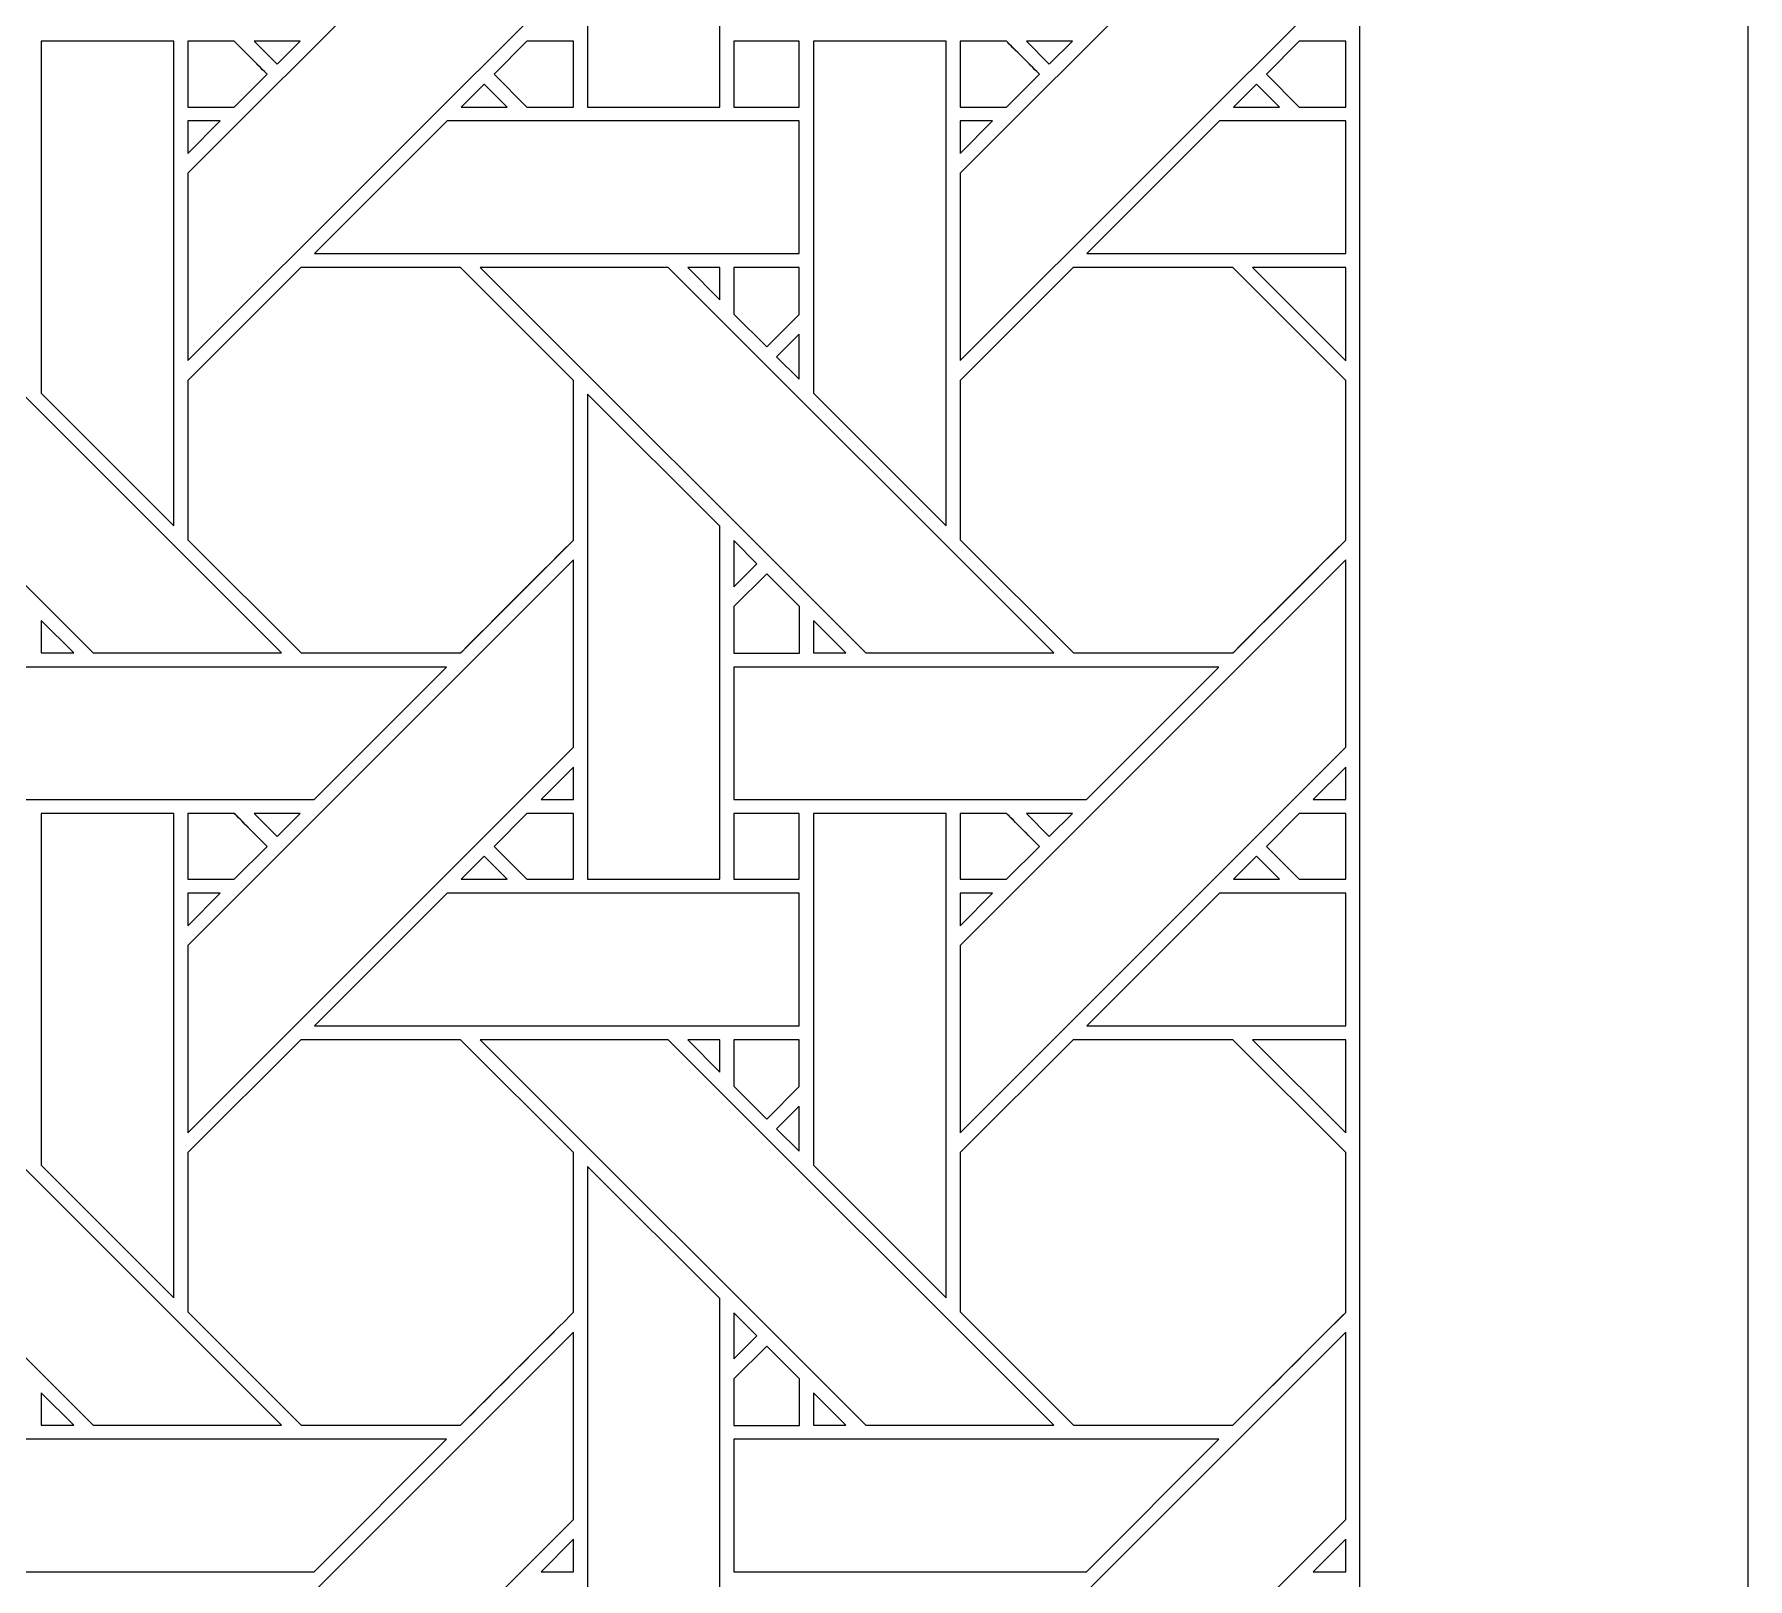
# Model space of a CAD drawing. Header units: inches. Extents: x 7.38 to 17.38, y 5.09 to 13.09.
# Drawn here: x 15.278 to 17.383, y 7.246 to 9.144 of the extents above; entities that cross this region are included whole.
import ezdxf

# ---------------------------------------------------------------- set-up
doc = ezdxf.new("R2010")
doc.units = ezdxf.units.IN
doc.header["$MEASUREMENT"] = 0
doc.layers.add('Design', color=7, linetype='Continuous', lineweight=0)

msp = doc.modelspace()

# ---------------------------------------------------------------- linework, layer by layer
at = {"layer": 'Design'}
for points, knots in [([(7.3829, 13.0948), (7.3829, 13.0948), (7.3829, 5.0948), (7.3829, 5.0948), (7.3829, 5.0948), (17.3829, 5.0948), (17.3829, 5.0948), (17.3829, 5.0948), (17.3829, 13.0948), (17.3829, 13.0948), (17.3829, 13.0948), (7.3829, 13.0948), (7.3829, 13.0948)], [0, 0, 0, 0, 1, 1, 1, 2, 2, 2, 3, 3, 3, 4, 4, 4, 4]), ([(7.8596, 12.6686), (7.8596, 12.6686), (7.8596, 5.5209), (7.8596, 5.5209), (7.8596, 5.5209), (16.9061, 5.5209), (16.9061, 5.5209), (16.9061, 5.5209), (16.9061, 12.6686), (16.9061, 12.6686), (16.9061, 12.6686), (7.8596, 12.6686), (7.8596, 12.6686)], [0, 0, 0, 0, 1, 1, 1, 2, 2, 2, 3, 3, 3, 4, 4, 4, 4]), ([(15.9574, 9.0544), (15.9574, 9.0544), (15.9574, 9.6503), (15.9574, 9.6503), (15.9574, 9.6503), (16.1201, 9.4881), (16.1201, 9.4881), (16.1201, 9.4881), (16.1201, 9.0544), (16.1201, 9.0544), (16.1201, 9.0544), (15.9574, 9.0544), (15.9574, 9.0544)], [0, 0, 0, 0, 1, 1, 1, 2, 2, 2, 3, 3, 3, 4, 4, 4, 4]), ([(15.4666, 8.743), (15.4666, 8.743), (15.4666, 8.9731), (15.4666, 8.9731), (15.4666, 8.9731), (15.9403, 9.4467), (15.9403, 9.4467), (15.9403, 9.4467), (15.9403, 9.2166), (15.9403, 9.2166), (15.9403, 9.2166), (15.4666, 8.743), (15.4666, 8.743)], [0, 0, 0, 0, 1, 1, 1, 2, 2, 2, 3, 3, 3, 4, 4, 4, 4]), ([(16.4153, 8.743), (16.4153, 8.743), (16.4153, 8.9731), (16.4153, 8.9731), (16.4153, 8.9731), (16.889, 9.4467), (16.889, 9.4467), (16.889, 9.4467), (16.889, 9.2166), (16.889, 9.2166), (16.889, 9.2166), (16.4153, 8.743), (16.4153, 8.743)], [0, 0, 0, 0, 1, 1, 1, 2, 2, 2, 3, 3, 3, 4, 4, 4, 4]), ([(15.2865, 8.703), (15.2865, 8.703), (15.2865, 9.1352), (15.2865, 9.1352), (15.2865, 9.1352), (15.4494, 9.1352), (15.4494, 9.1352), (15.4494, 9.1352), (15.4494, 8.5401), (15.4494, 8.5401), (15.4494, 8.5401), (15.2865, 8.703), (15.2865, 8.703)], [0, 0, 0, 0, 1, 1, 1, 2, 2, 2, 3, 3, 3, 4, 4, 4, 4]), ([(15.5237, 9.1352), (15.5288, 9.1301), (15.5596, 9.0993), (15.564, 9.0948), (15.564, 9.0948), (15.5236, 9.0544), (15.5236, 9.0544), (15.5236, 9.0544), (15.4666, 9.0544), (15.4666, 9.0544), (15.4666, 9.0544), (15.4666, 9.1352), (15.4666, 9.1352), (15.4666, 9.1352), (15.5237, 9.1352), (15.5237, 9.1352)], [0, 0, 0, 0, 1, 1, 1, 2, 2, 2, 3, 3, 3, 4, 4, 4, 5, 5, 5, 5]), ([(15.564, 9.0948), (15.564, 9.0948), (15.5236, 9.0544), (15.5236, 9.0544), (15.5236, 9.0544), (15.4666, 9.0544), (15.4666, 9.0544), (15.4666, 9.0544), (15.4666, 9.1352), (15.4666, 9.1352), (15.4666, 9.1352), (15.5237, 9.1352), (15.5237, 9.1352), (15.5294, 9.1295), (15.564, 9.0948), (15.564, 9.0948)], [0, 0, 0, 0, 1, 1, 1, 2, 2, 2, 3, 3, 3, 4, 4, 4, 5, 5, 5, 5]), ([(15.548, 9.1352), (15.548, 9.1352), (15.6045, 9.1352), (15.6045, 9.1352), (15.6045, 9.1352), (15.5762, 9.107), (15.5762, 9.107), (15.5762, 9.107), (15.548, 9.1352), (15.548, 9.1352)], [0, 0, 0, 0, 1, 1, 1, 2, 2, 2, 3, 3, 3, 3]), ([(15.8832, 9.0544), (15.8832, 9.0544), (15.8428, 9.0948), (15.8428, 9.0948), (15.8428, 9.0948), (15.8832, 9.1352), (15.8832, 9.1352), (15.8832, 9.1352), (15.9403, 9.1352), (15.9403, 9.1352), (15.9403, 9.1352), (15.9403, 9.0544), (15.9403, 9.0544), (15.9403, 9.0544), (15.8832, 9.0544), (15.8832, 9.0544)], [0, 0, 0, 0, 1, 1, 1, 2, 2, 2, 3, 3, 3, 4, 4, 4, 5, 5, 5, 5]), ([(15.9403, 9.0544), (15.9403, 9.0544), (15.8832, 9.0544), (15.8832, 9.0544), (15.8832, 9.0544), (15.8428, 9.0948), (15.8428, 9.0948), (15.8428, 9.0948), (15.8832, 9.1352), (15.8832, 9.1352), (15.8832, 9.1352), (15.9403, 9.1352), (15.9403, 9.1352), (15.9403, 9.1352), (15.9403, 9.0544), (15.9403, 9.0544)], [0, 0, 0, 0, 1, 1, 1, 2, 2, 2, 3, 3, 3, 4, 4, 4, 5, 5, 5, 5]), ([(16.1375, 9.1352), (16.1375, 9.1352), (16.2177, 9.1352), (16.2177, 9.1352), (16.2177, 9.1352), (16.2177, 9.0544), (16.2177, 9.0544), (16.2177, 9.0544), (16.1375, 9.0544), (16.1375, 9.0544), (16.1375, 9.0544), (16.1375, 9.1352), (16.1375, 9.1352)], [0, 0, 0, 0, 1, 1, 1, 2, 2, 2, 3, 3, 3, 4, 4, 4, 4]), ([(16.1375, 9.0544), (16.1375, 9.0544), (16.1375, 9.1352), (16.1375, 9.1352), (16.1375, 9.1352), (16.2177, 9.1352), (16.2177, 9.1352), (16.2177, 9.1352), (16.2177, 9.0544), (16.2177, 9.0544), (16.2177, 9.0544), (16.1375, 9.0544), (16.1375, 9.0544)], [0, 0, 0, 0, 1, 1, 1, 2, 2, 2, 3, 3, 3, 4, 4, 4, 4]), ([(16.3982, 8.5401), (16.3982, 8.5401), (16.2352, 8.703), (16.2352, 8.703), (16.2352, 8.703), (16.2352, 9.1352), (16.2352, 9.1352), (16.2352, 9.1352), (16.3982, 9.1352), (16.3982, 9.1352), (16.3982, 9.1352), (16.3982, 8.5401), (16.3982, 8.5401)], [0, 0, 0, 0, 1, 1, 1, 2, 2, 2, 3, 3, 3, 4, 4, 4, 4]), ([(16.4724, 9.1352), (16.4775, 9.1301), (16.5083, 9.0993), (16.5127, 9.0948), (16.5127, 9.0948), (16.4723, 9.0544), (16.4723, 9.0544), (16.4723, 9.0544), (16.4153, 9.0544), (16.4153, 9.0544), (16.4153, 9.0544), (16.4153, 9.1352), (16.4153, 9.1352), (16.4153, 9.1352), (16.4724, 9.1352), (16.4724, 9.1352)], [0, 0, 0, 0, 1, 1, 1, 2, 2, 2, 3, 3, 3, 4, 4, 4, 5, 5, 5, 5]), ([(16.4153, 9.0544), (16.4153, 9.0544), (16.4153, 9.1352), (16.4153, 9.1352), (16.4153, 9.1352), (16.4724, 9.1352), (16.4724, 9.1352), (16.4781, 9.1295), (16.5127, 9.0948), (16.5127, 9.0948), (16.5127, 9.0948), (16.4723, 9.0544), (16.4723, 9.0544), (16.4723, 9.0544), (16.4153, 9.0544), (16.4153, 9.0544)], [0, 0, 0, 0, 1, 1, 1, 2, 2, 2, 3, 3, 3, 4, 4, 4, 5, 5, 5, 5]), ([(16.4967, 9.1352), (16.4967, 9.1352), (16.5532, 9.1352), (16.5532, 9.1352), (16.5532, 9.1352), (16.5249, 9.107), (16.5249, 9.107), (16.5249, 9.107), (16.4967, 9.1352), (16.4967, 9.1352)], [0, 0, 0, 0, 1, 1, 1, 2, 2, 2, 3, 3, 3, 3]), ([(16.8319, 9.0544), (16.8319, 9.0544), (16.7915, 9.0948), (16.7915, 9.0948), (16.7915, 9.0948), (16.832, 9.1352), (16.832, 9.1352), (16.832, 9.1352), (16.889, 9.1352), (16.889, 9.1352), (16.889, 9.1352), (16.889, 9.0544), (16.889, 9.0544), (16.889, 9.0544), (16.8319, 9.0544), (16.8319, 9.0544)], [0, 0, 0, 0, 1, 1, 1, 2, 2, 2, 3, 3, 3, 4, 4, 4, 5, 5, 5, 5]), ([(16.889, 9.0544), (16.889, 9.0544), (16.8319, 9.0544), (16.8319, 9.0544), (16.8319, 9.0544), (16.7915, 9.0948), (16.7915, 9.0948), (16.7915, 9.0948), (16.832, 9.1352), (16.832, 9.1352), (16.832, 9.1352), (16.889, 9.1352), (16.889, 9.1352), (16.889, 9.1352), (16.889, 9.0544), (16.889, 9.0544)], [0, 0, 0, 0, 1, 1, 1, 2, 2, 2, 3, 3, 3, 4, 4, 4, 5, 5, 5, 5]), ([(15.8307, 9.0827), (15.8307, 9.0827), (15.8589, 9.0544), (15.8589, 9.0544), (15.8589, 9.0544), (15.8024, 9.0544), (15.8024, 9.0544), (15.8024, 9.0544), (15.8307, 9.0827), (15.8307, 9.0827)], [0, 0, 0, 0, 1, 1, 1, 2, 2, 2, 3, 3, 3, 3]), ([(16.7794, 9.0827), (16.7794, 9.0827), (16.8076, 9.0544), (16.8076, 9.0544), (16.8076, 9.0544), (16.7511, 9.0544), (16.7511, 9.0544), (16.7511, 9.0544), (16.7794, 9.0827), (16.7794, 9.0827)], [0, 0, 0, 0, 1, 1, 1, 2, 2, 2, 3, 3, 3, 3]), ([(15.5064, 9.0373), (15.5064, 9.0373), (15.4666, 8.9975), (15.4666, 8.9975), (15.4666, 8.9975), (15.4666, 9.0373), (15.4666, 9.0373), (15.4666, 9.0373), (15.5064, 9.0373), (15.5064, 9.0373)], [0, 0, 0, 0, 1, 1, 1, 2, 2, 2, 3, 3, 3, 3]), ([(16.2177, 9.0373), (16.2177, 9.0373), (16.2177, 8.8745), (16.2177, 8.8745), (16.2177, 8.8745), (15.6224, 8.8745), (15.6224, 8.8745), (15.6224, 8.8745), (15.7853, 9.0373), (15.7853, 9.0373), (15.7853, 9.0373), (16.2177, 9.0373), (16.2177, 9.0373)], [0, 0, 0, 0, 1, 1, 1, 2, 2, 2, 3, 3, 3, 4, 4, 4, 4]), ([(16.4551, 9.0373), (16.4551, 9.0373), (16.4153, 8.9975), (16.4153, 8.9975), (16.4153, 8.9975), (16.4153, 9.0373), (16.4153, 9.0373), (16.4153, 9.0373), (16.4551, 9.0373), (16.4551, 9.0373)], [0, 0, 0, 0, 1, 1, 1, 2, 2, 2, 3, 3, 3, 3]), ([(16.5711, 8.8745), (16.5711, 8.8745), (16.734, 9.0373), (16.734, 9.0373), (16.734, 9.0373), (16.889, 9.0373), (16.889, 9.0373), (16.889, 9.0373), (16.889, 8.8745), (16.889, 8.8745), (16.889, 8.8745), (16.5711, 8.8745), (16.5711, 8.8745)], [0, 0, 0, 0, 1, 1, 1, 2, 2, 2, 3, 3, 3, 4, 4, 4, 4]), ([(15.3505, 8.3837), (15.3505, 8.3837), (14.877, 8.8573), (14.877, 8.8573), (14.877, 8.8573), (15.1079, 8.8573), (15.1079, 8.8573), (15.1079, 8.8573), (15.5816, 8.3837), (15.5816, 8.3837), (15.5816, 8.3837), (15.3505, 8.3837), (15.3505, 8.3837)], [0, 0, 0, 0, 1, 1, 1, 2, 2, 2, 3, 3, 3, 4, 4, 4, 4]), ([(15.6053, 8.8573), (15.6053, 8.8573), (15.8015, 8.8573), (15.8015, 8.8573), (15.8015, 8.8573), (15.9403, 8.7186), (15.9403, 8.7186), (15.9403, 8.7186), (15.9403, 8.5224), (15.9403, 8.5224), (15.9225, 8.5044), (15.8105, 8.3927), (15.8016, 8.3837), (15.8016, 8.3837), (15.6058, 8.3837), (15.6058, 8.3837), (15.6058, 8.3837), (15.4666, 8.5229), (15.4666, 8.5229), (15.4666, 8.5229), (15.4666, 8.7186), (15.4666, 8.7186), (15.4666, 8.7186), (15.6053, 8.8573), (15.6053, 8.8573)], [0, 0, 0, 0, 1, 1, 1, 2, 2, 2, 3, 3, 3, 4, 4, 4, 5, 5, 5, 6, 6, 6, 7, 7, 7, 8, 8, 8, 8]), ([(15.9403, 8.5224), (15.9221, 8.5041), (15.8102, 8.3924), (15.8016, 8.3837), (15.8016, 8.3837), (15.6058, 8.3837), (15.6058, 8.3837), (15.6058, 8.3837), (15.4666, 8.5229), (15.4666, 8.5229), (15.4666, 8.5229), (15.4666, 8.7186), (15.4666, 8.7186), (15.4666, 8.7186), (15.6053, 8.8573), (15.6053, 8.8573), (15.6053, 8.8573), (15.8015, 8.8573), (15.8015, 8.8573), (15.8015, 8.8573), (15.9403, 8.7186), (15.9403, 8.7186), (15.9403, 8.7186), (15.9403, 8.5224), (15.9403, 8.5224)], [0, 0, 0, 0, 1, 1, 1, 2, 2, 2, 3, 3, 3, 4, 4, 4, 5, 5, 5, 6, 6, 6, 7, 7, 7, 8, 8, 8, 8]), ([(16.2993, 8.3837), (16.2993, 8.3837), (15.8257, 8.8573), (15.8257, 8.8573), (15.8257, 8.8573), (16.0567, 8.8573), (16.0567, 8.8573), (16.0567, 8.8573), (16.5303, 8.3837), (16.5303, 8.3837), (16.5303, 8.3837), (16.2993, 8.3837), (16.2993, 8.3837)], [0, 0, 0, 0, 1, 1, 1, 2, 2, 2, 3, 3, 3, 4, 4, 4, 4]), ([(16.1202, 8.8573), (16.1202, 8.8573), (16.1202, 8.8175), (16.1202, 8.8175), (16.1202, 8.8175), (16.0808, 8.8573), (16.0808, 8.8573), (16.0808, 8.8573), (16.1202, 8.8573), (16.1202, 8.8573)], [0, 0, 0, 0, 1, 1, 1, 2, 2, 2, 3, 3, 3, 3]), ([(16.2177, 8.8573), (16.2177, 8.8573), (16.2177, 8.7997), (16.2177, 8.7997), (16.2177, 8.7997), (16.1778, 8.7598), (16.1778, 8.7598), (16.1778, 8.7598), (16.1375, 8.8001), (16.1375, 8.8001), (16.1375, 8.8001), (16.1375, 8.8573), (16.1375, 8.8573), (16.1375, 8.8573), (16.2177, 8.8573), (16.2177, 8.8573)], [0, 0, 0, 0, 1, 1, 1, 2, 2, 2, 3, 3, 3, 4, 4, 4, 5, 5, 5, 5]), ([(16.1778, 8.7598), (16.1778, 8.7598), (16.1375, 8.8001), (16.1375, 8.8001), (16.1375, 8.8001), (16.1375, 8.8573), (16.1375, 8.8573), (16.1375, 8.8573), (16.2177, 8.8573), (16.2177, 8.8573), (16.2177, 8.8573), (16.2177, 8.7997), (16.2177, 8.7997), (16.2177, 8.7997), (16.1778, 8.7598), (16.1778, 8.7598)], [0, 0, 0, 0, 1, 1, 1, 2, 2, 2, 3, 3, 3, 4, 4, 4, 5, 5, 5, 5]), ([(16.554, 8.8573), (16.554, 8.8573), (16.7502, 8.8573), (16.7502, 8.8573), (16.7502, 8.8573), (16.889, 8.7186), (16.889, 8.7186), (16.889, 8.7186), (16.889, 8.5224), (16.889, 8.5224), (16.8712, 8.5044), (16.7593, 8.3927), (16.7503, 8.3837), (16.7503, 8.3837), (16.5546, 8.3837), (16.5546, 8.3837), (16.5546, 8.3837), (16.4153, 8.5229), (16.4153, 8.5229), (16.4153, 8.5229), (16.4153, 8.7186), (16.4153, 8.7186), (16.4153, 8.7186), (16.554, 8.8573), (16.554, 8.8573)], [0, 0, 0, 0, 1, 1, 1, 2, 2, 2, 3, 3, 3, 4, 4, 4, 5, 5, 5, 6, 6, 6, 7, 7, 7, 8, 8, 8, 8]), ([(16.889, 8.5224), (16.8709, 8.5042), (16.7591, 8.3925), (16.7503, 8.3837), (16.7503, 8.3837), (16.5546, 8.3837), (16.5546, 8.3837), (16.5546, 8.3837), (16.4153, 8.5229), (16.4153, 8.5229), (16.4153, 8.5229), (16.4153, 8.7186), (16.4153, 8.7186), (16.4153, 8.7186), (16.554, 8.8573), (16.554, 8.8573), (16.554, 8.8573), (16.7502, 8.8573), (16.7502, 8.8573), (16.7502, 8.8573), (16.889, 8.7186), (16.889, 8.7186), (16.889, 8.7186), (16.889, 8.5224), (16.889, 8.5224)], [0, 0, 0, 0, 1, 1, 1, 2, 2, 2, 3, 3, 3, 4, 4, 4, 5, 5, 5, 6, 6, 6, 7, 7, 7, 8, 8, 8, 8]), ([(16.7745, 8.8573), (16.7745, 8.8573), (16.889, 8.8573), (16.889, 8.8573), (16.889, 8.8573), (16.889, 8.7428), (16.889, 8.7428), (16.889, 8.7428), (16.7745, 8.8573), (16.7745, 8.8573)], [0, 0, 0, 0, 1, 1, 1, 2, 2, 2, 3, 3, 3, 3]), ([(16.2177, 8.7755), (16.2177, 8.7755), (16.2177, 8.7203), (16.2177, 8.7203), (16.2177, 8.7203), (16.1899, 8.7477), (16.1899, 8.7477), (16.1899, 8.7477), (16.2177, 8.7755), (16.2177, 8.7755)], [0, 0, 0, 0, 1, 1, 1, 2, 2, 2, 3, 3, 3, 3]), ([(15.9574, 8.1057), (15.9574, 8.1057), (15.9574, 8.7015), (15.9574, 8.7015), (15.9574, 8.7015), (16.1201, 8.5394), (16.1201, 8.5394), (16.1201, 8.5394), (16.1201, 8.1057), (16.1201, 8.1057), (16.1201, 8.1057), (15.9574, 8.1057), (15.9574, 8.1057)], [0, 0, 0, 0, 1, 1, 1, 2, 2, 2, 3, 3, 3, 4, 4, 4, 4]), ([(16.1375, 8.4651), (16.1375, 8.4651), (16.1375, 8.5219), (16.1375, 8.5219), (16.1375, 8.5219), (16.1656, 8.4933), (16.1656, 8.4933), (16.1656, 8.4933), (16.1375, 8.4651), (16.1375, 8.4651)], [0, 0, 0, 0, 1, 1, 1, 2, 2, 2, 3, 3, 3, 3]), ([(15.4666, 7.7943), (15.4666, 7.7943), (15.4666, 8.0244), (15.4666, 8.0244), (15.4666, 8.0244), (15.9403, 8.498), (15.9403, 8.498), (15.9403, 8.498), (15.9403, 8.2679), (15.9403, 8.2679), (15.9403, 8.2679), (15.4666, 7.7943), (15.4666, 7.7943)], [0, 0, 0, 0, 1, 1, 1, 2, 2, 2, 3, 3, 3, 4, 4, 4, 4]), ([(16.4153, 7.7943), (16.4153, 7.7943), (16.4153, 8.0244), (16.4153, 8.0244), (16.4153, 8.0244), (16.889, 8.498), (16.889, 8.498), (16.889, 8.498), (16.889, 8.2679), (16.889, 8.2679), (16.889, 8.2679), (16.4153, 7.7943), (16.4153, 7.7943)], [0, 0, 0, 0, 1, 1, 1, 2, 2, 2, 3, 3, 3, 4, 4, 4, 4]), ([(16.1375, 8.3834), (16.1375, 8.3834), (16.1375, 8.4407), (16.1375, 8.4407), (16.1375, 8.4407), (16.1778, 8.4811), (16.1778, 8.4811), (16.1778, 8.4811), (16.2181, 8.4407), (16.2181, 8.4407), (16.2181, 8.4407), (16.2181, 8.3834), (16.2181, 8.3834), (16.2181, 8.3834), (16.1375, 8.3834), (16.1375, 8.3834)], [0, 0, 0, 0, 1, 1, 1, 2, 2, 2, 3, 3, 3, 4, 4, 4, 5, 5, 5, 5]), ([(16.1778, 8.4811), (16.1778, 8.4811), (16.2181, 8.4407), (16.2181, 8.4407), (16.2181, 8.4407), (16.2181, 8.3834), (16.2181, 8.3834), (16.2181, 8.3834), (16.1375, 8.3834), (16.1375, 8.3834), (16.1375, 8.3834), (16.1375, 8.4407), (16.1375, 8.4407), (16.1375, 8.4407), (16.1778, 8.4811), (16.1778, 8.4811)], [0, 0, 0, 0, 1, 1, 1, 2, 2, 2, 3, 3, 3, 4, 4, 4, 5, 5, 5, 5]), ([(15.2866, 8.3837), (15.2866, 8.3837), (15.2866, 8.4235), (15.2866, 8.4235), (15.2866, 8.4235), (15.3264, 8.3837), (15.3264, 8.3837), (15.3264, 8.3837), (15.2866, 8.3837), (15.2866, 8.3837)], [0, 0, 0, 0, 1, 1, 1, 2, 2, 2, 3, 3, 3, 3]), ([(16.2354, 8.3837), (16.2354, 8.3837), (16.2354, 8.4235), (16.2354, 8.4235), (16.2354, 8.4235), (16.2751, 8.3837), (16.2751, 8.3837), (16.2751, 8.3837), (16.2354, 8.3837), (16.2354, 8.3837)], [0, 0, 0, 0, 1, 1, 1, 2, 2, 2, 3, 3, 3, 3]), ([(15.6217, 8.2037), (15.6217, 8.2037), (15.1887, 8.2037), (15.1887, 8.2037), (15.1887, 8.2037), (15.1887, 8.3664), (15.1887, 8.3664), (15.1887, 8.3664), (15.7844, 8.3664), (15.7844, 8.3664), (15.7844, 8.3664), (15.6217, 8.2037), (15.6217, 8.2037)], [0, 0, 0, 0, 1, 1, 1, 2, 2, 2, 3, 3, 3, 4, 4, 4, 4]), ([(16.1375, 8.2037), (16.1375, 8.2037), (16.1375, 8.3664), (16.1375, 8.3664), (16.1375, 8.3664), (16.7332, 8.3664), (16.7332, 8.3664), (16.7332, 8.3664), (16.5704, 8.2037), (16.5704, 8.2037), (16.5704, 8.2037), (16.1375, 8.2037), (16.1375, 8.2037)], [0, 0, 0, 0, 1, 1, 1, 2, 2, 2, 3, 3, 3, 4, 4, 4, 4]), ([(15.9403, 8.2435), (15.9403, 8.2435), (15.9403, 8.2038), (15.9403, 8.2038), (15.9403, 8.2038), (15.9005, 8.2038), (15.9005, 8.2038), (15.9005, 8.2038), (15.9403, 8.2435), (15.9403, 8.2435)], [0, 0, 0, 0, 1, 1, 1, 2, 2, 2, 3, 3, 3, 3]), ([(16.889, 8.2435), (16.889, 8.2435), (16.889, 8.2038), (16.889, 8.2038), (16.889, 8.2038), (16.8492, 8.2038), (16.8492, 8.2038), (16.8492, 8.2038), (16.889, 8.2435), (16.889, 8.2435)], [0, 0, 0, 0, 1, 1, 1, 2, 2, 2, 3, 3, 3, 3]), ([(15.2865, 7.7543), (15.2865, 7.7543), (15.2865, 8.1865), (15.2865, 8.1865), (15.2865, 8.1865), (15.4494, 8.1865), (15.4494, 8.1865), (15.4494, 8.1865), (15.4494, 7.5914), (15.4494, 7.5914), (15.4494, 7.5914), (15.2865, 7.7543), (15.2865, 7.7543)], [0, 0, 0, 0, 1, 1, 1, 2, 2, 2, 3, 3, 3, 4, 4, 4, 4]), ([(15.5237, 8.1865), (15.5288, 8.1813), (15.5596, 8.1505), (15.564, 8.1461), (15.564, 8.1461), (15.5236, 8.1057), (15.5236, 8.1057), (15.5236, 8.1057), (15.4666, 8.1057), (15.4666, 8.1057), (15.4666, 8.1057), (15.4666, 8.1865), (15.4666, 8.1865), (15.4666, 8.1865), (15.5237, 8.1865), (15.5237, 8.1865)], [0, 0, 0, 0, 1, 1, 1, 2, 2, 2, 3, 3, 3, 4, 4, 4, 5, 5, 5, 5]), ([(15.564, 8.1461), (15.564, 8.1461), (15.5236, 8.1057), (15.5236, 8.1057), (15.5236, 8.1057), (15.4666, 8.1057), (15.4666, 8.1057), (15.4666, 8.1057), (15.4666, 8.1865), (15.4666, 8.1865), (15.4666, 8.1865), (15.5237, 8.1865), (15.5237, 8.1865), (15.5294, 8.1808), (15.564, 8.1461), (15.564, 8.1461)], [0, 0, 0, 0, 1, 1, 1, 2, 2, 2, 3, 3, 3, 4, 4, 4, 5, 5, 5, 5]), ([(15.548, 8.1865), (15.548, 8.1865), (15.6045, 8.1865), (15.6045, 8.1865), (15.6045, 8.1865), (15.5762, 8.1583), (15.5762, 8.1583), (15.5762, 8.1583), (15.548, 8.1865), (15.548, 8.1865)], [0, 0, 0, 0, 1, 1, 1, 2, 2, 2, 3, 3, 3, 3]), ([(15.8832, 8.1057), (15.8832, 8.1057), (15.8428, 8.1461), (15.8428, 8.1461), (15.8428, 8.1461), (15.8832, 8.1865), (15.8832, 8.1865), (15.8832, 8.1865), (15.9403, 8.1865), (15.9403, 8.1865), (15.9403, 8.1865), (15.9403, 8.1057), (15.9403, 8.1057), (15.9403, 8.1057), (15.8832, 8.1057), (15.8832, 8.1057)], [0, 0, 0, 0, 1, 1, 1, 2, 2, 2, 3, 3, 3, 4, 4, 4, 5, 5, 5, 5]), ([(15.9403, 8.1057), (15.9403, 8.1057), (15.8832, 8.1057), (15.8832, 8.1057), (15.8832, 8.1057), (15.8428, 8.1461), (15.8428, 8.1461), (15.8428, 8.1461), (15.8832, 8.1865), (15.8832, 8.1865), (15.8832, 8.1865), (15.9403, 8.1865), (15.9403, 8.1865), (15.9403, 8.1865), (15.9403, 8.1057), (15.9403, 8.1057)], [0, 0, 0, 0, 1, 1, 1, 2, 2, 2, 3, 3, 3, 4, 4, 4, 5, 5, 5, 5]), ([(16.1375, 8.1865), (16.1375, 8.1865), (16.2177, 8.1865), (16.2177, 8.1865), (16.2177, 8.1865), (16.2177, 8.1057), (16.2177, 8.1057), (16.2177, 8.1057), (16.1375, 8.1057), (16.1375, 8.1057), (16.1375, 8.1057), (16.1375, 8.1865), (16.1375, 8.1865)], [0, 0, 0, 0, 1, 1, 1, 2, 2, 2, 3, 3, 3, 4, 4, 4, 4]), ([(16.1375, 8.1057), (16.1375, 8.1057), (16.1375, 8.1865), (16.1375, 8.1865), (16.1375, 8.1865), (16.2177, 8.1865), (16.2177, 8.1865), (16.2177, 8.1865), (16.2177, 8.1057), (16.2177, 8.1057), (16.2177, 8.1057), (16.1375, 8.1057), (16.1375, 8.1057)], [0, 0, 0, 0, 1, 1, 1, 2, 2, 2, 3, 3, 3, 4, 4, 4, 4]), ([(16.3982, 7.5914), (16.3982, 7.5914), (16.2352, 7.7543), (16.2352, 7.7543), (16.2352, 7.7543), (16.2352, 8.1865), (16.2352, 8.1865), (16.2352, 8.1865), (16.3982, 8.1865), (16.3982, 8.1865), (16.3982, 8.1865), (16.3982, 7.5914), (16.3982, 7.5914)], [0, 0, 0, 0, 1, 1, 1, 2, 2, 2, 3, 3, 3, 4, 4, 4, 4]), ([(16.4724, 8.1865), (16.4775, 8.1813), (16.5083, 8.1505), (16.5127, 8.1461), (16.5127, 8.1461), (16.4723, 8.1057), (16.4723, 8.1057), (16.4723, 8.1057), (16.4153, 8.1057), (16.4153, 8.1057), (16.4153, 8.1057), (16.4153, 8.1865), (16.4153, 8.1865), (16.4153, 8.1865), (16.4724, 8.1865), (16.4724, 8.1865)], [0, 0, 0, 0, 1, 1, 1, 2, 2, 2, 3, 3, 3, 4, 4, 4, 5, 5, 5, 5]), ([(16.4153, 8.1057), (16.4153, 8.1057), (16.4153, 8.1865), (16.4153, 8.1865), (16.4153, 8.1865), (16.4724, 8.1865), (16.4724, 8.1865), (16.4777, 8.1812), (16.5085, 8.1503), (16.5127, 8.1461), (16.5127, 8.1461), (16.4723, 8.1057), (16.4723, 8.1057), (16.4723, 8.1057), (16.4153, 8.1057), (16.4153, 8.1057)], [0, 0, 0, 0, 1, 1, 1, 2, 2, 2, 3, 3, 3, 4, 4, 4, 5, 5, 5, 5]), ([(16.4967, 8.1865), (16.4967, 8.1865), (16.5532, 8.1865), (16.5532, 8.1865), (16.5532, 8.1865), (16.5249, 8.1583), (16.5249, 8.1583), (16.5249, 8.1583), (16.4967, 8.1865), (16.4967, 8.1865)], [0, 0, 0, 0, 1, 1, 1, 2, 2, 2, 3, 3, 3, 3]), ([(16.8319, 8.1057), (16.8319, 8.1057), (16.7915, 8.1461), (16.7915, 8.1461), (16.7915, 8.1461), (16.832, 8.1865), (16.832, 8.1865), (16.832, 8.1865), (16.889, 8.1865), (16.889, 8.1865), (16.889, 8.1865), (16.889, 8.1057), (16.889, 8.1057), (16.889, 8.1057), (16.8319, 8.1057), (16.8319, 8.1057)], [0, 0, 0, 0, 1, 1, 1, 2, 2, 2, 3, 3, 3, 4, 4, 4, 5, 5, 5, 5]), ([(16.889, 8.1057), (16.889, 8.1057), (16.8319, 8.1057), (16.8319, 8.1057), (16.8319, 8.1057), (16.7915, 8.1461), (16.7915, 8.1461), (16.7915, 8.1461), (16.832, 8.1865), (16.832, 8.1865), (16.832, 8.1865), (16.889, 8.1865), (16.889, 8.1865), (16.889, 8.1865), (16.889, 8.1057), (16.889, 8.1057)], [0, 0, 0, 0, 1, 1, 1, 2, 2, 2, 3, 3, 3, 4, 4, 4, 5, 5, 5, 5]), ([(15.8307, 8.1339), (15.8307, 8.1339), (15.8589, 8.1057), (15.8589, 8.1057), (15.8589, 8.1057), (15.8024, 8.1057), (15.8024, 8.1057), (15.8024, 8.1057), (15.8307, 8.1339), (15.8307, 8.1339)], [0, 0, 0, 0, 1, 1, 1, 2, 2, 2, 3, 3, 3, 3]), ([(16.7794, 8.1339), (16.7794, 8.1339), (16.8076, 8.1057), (16.8076, 8.1057), (16.8076, 8.1057), (16.7511, 8.1057), (16.7511, 8.1057), (16.7511, 8.1057), (16.7794, 8.1339), (16.7794, 8.1339)], [0, 0, 0, 0, 1, 1, 1, 2, 2, 2, 3, 3, 3, 3]), ([(15.5064, 8.0885), (15.5064, 8.0885), (15.4666, 8.0487), (15.4666, 8.0487), (15.4666, 8.0487), (15.4666, 8.0885), (15.4666, 8.0885), (15.4666, 8.0885), (15.5064, 8.0885), (15.5064, 8.0885)], [0, 0, 0, 0, 1, 1, 1, 2, 2, 2, 3, 3, 3, 3]), ([(16.2177, 8.0885), (16.2177, 8.0885), (16.2177, 7.9257), (16.2177, 7.9257), (16.2177, 7.9257), (15.6224, 7.9257), (15.6224, 7.9257), (15.6224, 7.9257), (15.7853, 8.0885), (15.7853, 8.0885), (15.7853, 8.0885), (16.2177, 8.0885), (16.2177, 8.0885)], [0, 0, 0, 0, 1, 1, 1, 2, 2, 2, 3, 3, 3, 4, 4, 4, 4]), ([(16.4551, 8.0885), (16.4551, 8.0885), (16.4153, 8.0487), (16.4153, 8.0487), (16.4153, 8.0487), (16.4153, 8.0885), (16.4153, 8.0885), (16.4153, 8.0885), (16.4551, 8.0885), (16.4551, 8.0885)], [0, 0, 0, 0, 1, 1, 1, 2, 2, 2, 3, 3, 3, 3]), ([(16.5711, 7.9257), (16.5711, 7.9257), (16.734, 8.0885), (16.734, 8.0885), (16.734, 8.0885), (16.889, 8.0885), (16.889, 8.0885), (16.889, 8.0885), (16.889, 7.9257), (16.889, 7.9257), (16.889, 7.9257), (16.5711, 7.9257), (16.5711, 7.9257)], [0, 0, 0, 0, 1, 1, 1, 2, 2, 2, 3, 3, 3, 4, 4, 4, 4]), ([(15.3505, 7.435), (15.3505, 7.435), (14.877, 7.9086), (14.877, 7.9086), (14.877, 7.9086), (15.1079, 7.9086), (15.1079, 7.9086), (15.1079, 7.9086), (15.5816, 7.435), (15.5816, 7.435), (15.5816, 7.435), (15.3505, 7.435), (15.3505, 7.435)], [0, 0, 0, 0, 1, 1, 1, 2, 2, 2, 3, 3, 3, 4, 4, 4, 4]), ([(15.6053, 7.9086), (15.6053, 7.9086), (15.8015, 7.9086), (15.8015, 7.9086), (15.8015, 7.9086), (15.9403, 7.7699), (15.9403, 7.7699), (15.9403, 7.7699), (15.9403, 7.5737), (15.9403, 7.5737), (15.9225, 7.5557), (15.8105, 7.444), (15.8016, 7.435), (15.8016, 7.435), (15.6058, 7.435), (15.6058, 7.435), (15.6058, 7.435), (15.4666, 7.5742), (15.4666, 7.5742), (15.4666, 7.5742), (15.4666, 7.7699), (15.4666, 7.7699), (15.4666, 7.7699), (15.6053, 7.9086), (15.6053, 7.9086)], [0, 0, 0, 0, 1, 1, 1, 2, 2, 2, 3, 3, 3, 4, 4, 4, 5, 5, 5, 6, 6, 6, 7, 7, 7, 8, 8, 8, 8]), ([(15.9403, 7.5737), (15.9223, 7.5555), (15.8104, 7.4438), (15.8016, 7.435), (15.8016, 7.435), (15.6058, 7.435), (15.6058, 7.435), (15.6058, 7.435), (15.4666, 7.5742), (15.4666, 7.5742), (15.4666, 7.5742), (15.4666, 7.7699), (15.4666, 7.7699), (15.4666, 7.7699), (15.6053, 7.9086), (15.6053, 7.9086), (15.6053, 7.9086), (15.8015, 7.9086), (15.8015, 7.9086), (15.8015, 7.9086), (15.9403, 7.7699), (15.9403, 7.7699), (15.9403, 7.7699), (15.9403, 7.5737), (15.9403, 7.5737)], [0, 0, 0, 0, 1, 1, 1, 2, 2, 2, 3, 3, 3, 4, 4, 4, 5, 5, 5, 6, 6, 6, 7, 7, 7, 8, 8, 8, 8]), ([(16.2993, 7.435), (16.2993, 7.435), (15.8257, 7.9086), (15.8257, 7.9086), (15.8257, 7.9086), (16.0567, 7.9086), (16.0567, 7.9086), (16.0567, 7.9086), (16.5303, 7.435), (16.5303, 7.435), (16.5303, 7.435), (16.2993, 7.435), (16.2993, 7.435)], [0, 0, 0, 0, 1, 1, 1, 2, 2, 2, 3, 3, 3, 4, 4, 4, 4]), ([(16.1202, 7.9086), (16.1202, 7.9086), (16.1202, 7.8688), (16.1202, 7.8688), (16.1202, 7.8688), (16.0808, 7.9086), (16.0808, 7.9086), (16.0808, 7.9086), (16.1202, 7.9086), (16.1202, 7.9086)], [0, 0, 0, 0, 1, 1, 1, 2, 2, 2, 3, 3, 3, 3]), ([(16.2177, 7.9086), (16.2177, 7.9086), (16.2177, 7.851), (16.2177, 7.851), (16.2177, 7.851), (16.1778, 7.8111), (16.1778, 7.8111), (16.1778, 7.8111), (16.1375, 7.8514), (16.1375, 7.8514), (16.1375, 7.8514), (16.1375, 7.9086), (16.1375, 7.9086), (16.1375, 7.9086), (16.2177, 7.9086), (16.2177, 7.9086)], [0, 0, 0, 0, 1, 1, 1, 2, 2, 2, 3, 3, 3, 4, 4, 4, 5, 5, 5, 5]), ([(16.1778, 7.8111), (16.1778, 7.8111), (16.1375, 7.8514), (16.1375, 7.8514), (16.1375, 7.8514), (16.1375, 7.9086), (16.1375, 7.9086), (16.1375, 7.9086), (16.2177, 7.9086), (16.2177, 7.9086), (16.2177, 7.9086), (16.2177, 7.851), (16.2177, 7.851), (16.2177, 7.851), (16.1778, 7.8111), (16.1778, 7.8111)], [0, 0, 0, 0, 1, 1, 1, 2, 2, 2, 3, 3, 3, 4, 4, 4, 5, 5, 5, 5]), ([(16.554, 7.9086), (16.554, 7.9086), (16.7502, 7.9086), (16.7502, 7.9086), (16.7502, 7.9086), (16.889, 7.7699), (16.889, 7.7699), (16.889, 7.7699), (16.889, 7.5736), (16.889, 7.5736), (16.8712, 7.5557), (16.7593, 7.444), (16.7503, 7.435), (16.7503, 7.435), (16.5546, 7.435), (16.5546, 7.435), (16.5546, 7.435), (16.4153, 7.5742), (16.4153, 7.5742), (16.4153, 7.5742), (16.4153, 7.7699), (16.4153, 7.7699), (16.4153, 7.7699), (16.554, 7.9086), (16.554, 7.9086)], [0, 0, 0, 0, 1, 1, 1, 2, 2, 2, 3, 3, 3, 4, 4, 4, 5, 5, 5, 6, 6, 6, 7, 7, 7, 8, 8, 8, 8]), ([(16.889, 7.5736), (16.871, 7.5555), (16.7592, 7.4439), (16.7503, 7.435), (16.7503, 7.435), (16.5546, 7.435), (16.5546, 7.435), (16.5546, 7.435), (16.4153, 7.5742), (16.4153, 7.5742), (16.4153, 7.5742), (16.4153, 7.7699), (16.4153, 7.7699), (16.4153, 7.7699), (16.554, 7.9086), (16.554, 7.9086), (16.554, 7.9086), (16.7502, 7.9086), (16.7502, 7.9086), (16.7502, 7.9086), (16.889, 7.7699), (16.889, 7.7699), (16.889, 7.7699), (16.889, 7.5736), (16.889, 7.5736)], [0, 0, 0, 0, 1, 1, 1, 2, 2, 2, 3, 3, 3, 4, 4, 4, 5, 5, 5, 6, 6, 6, 7, 7, 7, 8, 8, 8, 8]), ([(16.7745, 7.9086), (16.7745, 7.9086), (16.889, 7.9086), (16.889, 7.9086), (16.889, 7.9086), (16.889, 7.7941), (16.889, 7.7941), (16.889, 7.7941), (16.7745, 7.9086), (16.7745, 7.9086)], [0, 0, 0, 0, 1, 1, 1, 2, 2, 2, 3, 3, 3, 3]), ([(16.2177, 7.8268), (16.2177, 7.8268), (16.2177, 7.7716), (16.2177, 7.7716), (16.2177, 7.7716), (16.1899, 7.799), (16.1899, 7.799), (16.1899, 7.799), (16.2177, 7.8268), (16.2177, 7.8268)], [0, 0, 0, 0, 1, 1, 1, 2, 2, 2, 3, 3, 3, 3]), ([(15.9574, 7.157), (15.9574, 7.157), (15.9574, 7.7528), (15.9574, 7.7528), (15.9574, 7.7528), (16.1201, 7.5906), (16.1201, 7.5906), (16.1201, 7.5906), (16.1201, 7.157), (16.1201, 7.157), (16.1201, 7.157), (15.9574, 7.157), (15.9574, 7.157)], [0, 0, 0, 0, 1, 1, 1, 2, 2, 2, 3, 3, 3, 4, 4, 4, 4]), ([(16.1375, 7.5164), (16.1375, 7.5164), (16.1375, 7.5732), (16.1375, 7.5732), (16.1375, 7.5732), (16.1656, 7.5446), (16.1656, 7.5446), (16.1656, 7.5446), (16.1375, 7.5164), (16.1375, 7.5164)], [0, 0, 0, 0, 1, 1, 1, 2, 2, 2, 3, 3, 3, 3]), ([(15.4666, 6.8455), (15.4666, 6.8455), (15.4666, 7.0756), (15.4666, 7.0756), (15.4666, 7.0756), (15.9403, 7.5492), (15.9403, 7.5492), (15.9403, 7.5492), (15.9403, 7.3192), (15.9403, 7.3192), (15.9403, 7.3192), (15.4666, 6.8455), (15.4666, 6.8455)], [0, 0, 0, 0, 1, 1, 1, 2, 2, 2, 3, 3, 3, 4, 4, 4, 4]), ([(16.4153, 6.8455), (16.4153, 6.8455), (16.4153, 7.0756), (16.4153, 7.0756), (16.4153, 7.0756), (16.889, 7.5492), (16.889, 7.5492), (16.889, 7.5492), (16.889, 7.3192), (16.889, 7.3192), (16.889, 7.3192), (16.4153, 6.8455), (16.4153, 6.8455)], [0, 0, 0, 0, 1, 1, 1, 2, 2, 2, 3, 3, 3, 4, 4, 4, 4]), ([(16.1375, 7.4347), (16.1375, 7.4347), (16.1375, 7.492), (16.1375, 7.492), (16.1375, 7.492), (16.1778, 7.5323), (16.1778, 7.5323), (16.1778, 7.5323), (16.2181, 7.492), (16.2181, 7.492), (16.2181, 7.492), (16.2181, 7.4347), (16.2181, 7.4347), (16.2181, 7.4347), (16.1375, 7.4347), (16.1375, 7.4347)], [0, 0, 0, 0, 1, 1, 1, 2, 2, 2, 3, 3, 3, 4, 4, 4, 5, 5, 5, 5]), ([(16.1778, 7.5323), (16.1778, 7.5323), (16.2181, 7.492), (16.2181, 7.492), (16.2181, 7.492), (16.2181, 7.4347), (16.2181, 7.4347), (16.2181, 7.4347), (16.1375, 7.4347), (16.1375, 7.4347), (16.1375, 7.4347), (16.1375, 7.492), (16.1375, 7.492), (16.1375, 7.492), (16.1778, 7.5323), (16.1778, 7.5323)], [0, 0, 0, 0, 1, 1, 1, 2, 2, 2, 3, 3, 3, 4, 4, 4, 5, 5, 5, 5]), ([(15.2866, 7.4349), (15.2866, 7.4349), (15.2866, 7.4747), (15.2866, 7.4747), (15.2866, 7.4747), (15.3264, 7.4349), (15.3264, 7.4349), (15.3264, 7.4349), (15.2866, 7.4349), (15.2866, 7.4349)], [0, 0, 0, 0, 1, 1, 1, 2, 2, 2, 3, 3, 3, 3]), ([(16.2354, 7.4349), (16.2354, 7.4349), (16.2354, 7.4747), (16.2354, 7.4747), (16.2354, 7.4747), (16.2751, 7.4349), (16.2751, 7.4349), (16.2751, 7.4349), (16.2354, 7.4349), (16.2354, 7.4349)], [0, 0, 0, 0, 1, 1, 1, 2, 2, 2, 3, 3, 3, 3]), ([(15.6217, 7.255), (15.6217, 7.255), (15.1887, 7.255), (15.1887, 7.255), (15.1887, 7.255), (15.1887, 7.4177), (15.1887, 7.4177), (15.1887, 7.4177), (15.7844, 7.4177), (15.7844, 7.4177), (15.7844, 7.4177), (15.6217, 7.255), (15.6217, 7.255)], [0, 0, 0, 0, 1, 1, 1, 2, 2, 2, 3, 3, 3, 4, 4, 4, 4]), ([(16.1375, 7.255), (16.1375, 7.255), (16.1375, 7.4177), (16.1375, 7.4177), (16.1375, 7.4177), (16.7332, 7.4177), (16.7332, 7.4177), (16.7332, 7.4177), (16.5704, 7.255), (16.5704, 7.255), (16.5704, 7.255), (16.1375, 7.255), (16.1375, 7.255)], [0, 0, 0, 0, 1, 1, 1, 2, 2, 2, 3, 3, 3, 4, 4, 4, 4]), ([(15.9403, 7.2948), (15.9403, 7.2948), (15.9403, 7.255), (15.9403, 7.255), (15.9403, 7.255), (15.9005, 7.255), (15.9005, 7.255), (15.9005, 7.255), (15.9403, 7.2948), (15.9403, 7.2948)], [0, 0, 0, 0, 1, 1, 1, 2, 2, 2, 3, 3, 3, 3]), ([(16.889, 7.2948), (16.889, 7.2948), (16.889, 7.255), (16.889, 7.255), (16.889, 7.255), (16.8492, 7.255), (16.8492, 7.255), (16.8492, 7.255), (16.889, 7.2948), (16.889, 7.2948)], [0, 0, 0, 0, 1, 1, 1, 2, 2, 2, 3, 3, 3, 3])]:
    msp.add_open_spline(points, degree=3, knots=knots, dxfattribs=at)

doc.saveas('drawing.dxf')
